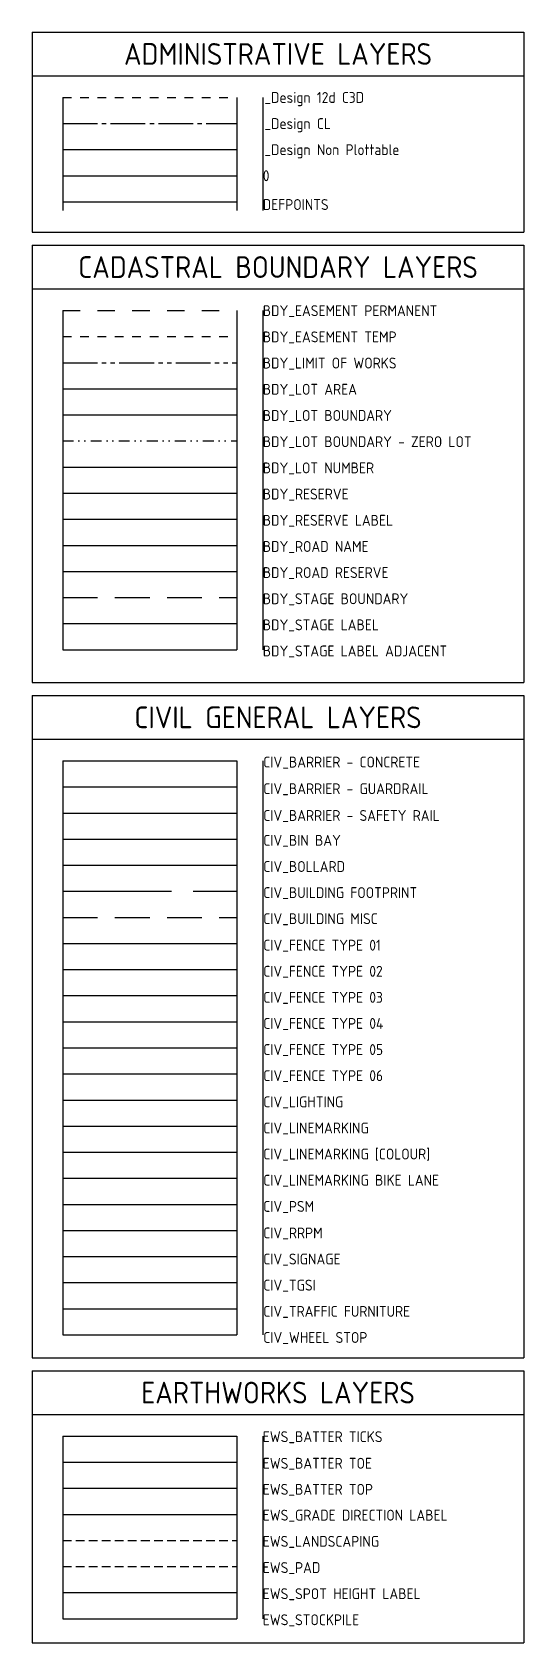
# Model space of a CAD drawing. Header units: metres. Extents: x 507649 to 509016, y 6966950 to 6967777.
# Drawn here: x 508261.4 to 508374.4, y 6967406.4 to 6967776.7 of the extents above; entities that cross this region are included whole.
import ezdxf

# ---------------------------------------------------------------- set-up
doc = ezdxf.new("R2010")
doc.units = ezdxf.units.M
for name, pattern in [('DASHED', [12, 8, -4]), ('ISO-CENTRE2', [11, 8, -1, 1, -1]), ('ISO-DASHED', [12, 8, -4]), ('ISO-DASHED3', [3, 2, -1]), ('ISO-DATUM', [30, 25, -5]), ('ISO-DIVIDE2', [6.25, 2.5, -1.25, 0, -1.25, 0, -1.25]), ('ISO-HIDDEN', [8, 4, -4]), ('ISO-HIDDEN2', [4, 2, -2]), ('ISO-PHANTOM2', [13, 8, -1, 1, -1, 1, -1])]:
    doc.linetypes.add(name, pattern=pattern)
doc.layers.get('DEFPOINTS').update_dxf_attribs({"color": 11})
for name, color, linetype, plot in [('_Design 12d C3D', 11, 'ISO-HIDDEN2', False), ('_Design CL', 45, 'ISO-CENTRE2', False), ('_Design Non Plottable', 45, 'Continuous', False)]:
    doc.layers.add(name, color=color, linetype=linetype, plot=plot)
for name, color, linetype in [('BDY_EASEMENT PERMANENT', 7, 'ISO-HIDDEN'), ('BDY_LIMIT OF WORKS', 5, 'ISO-PHANTOM2'), ('BDY_LOT AREA', 101, 'Continuous'), ('BDY_LOT BOUNDARY', 2, 'Continuous'), ('BDY_LOT BOUNDARY - ZERO LOT', 3, 'ISO-DIVIDE2'), ('BDY_LOT NUMBER', 2, 'Continuous'), ('BDY_RESERVE', 101, 'Continuous'), ('BDY_RESERVE LABEL', 101, 'Continuous'), ('BDY_ROAD NAME', 3, 'Continuous'), ('BDY_ROAD RESERVE', 3, 'Continuous'), ('BDY_STAGE BOUNDARY', 240, 'ISO-DASHED'), ('BDY_STAGE LABEL', 12, 'Continuous'), ('BDY_STAGE LABEL ADJACENT', 252, 'Continuous'), ('CIV_BARRIER - CONCRETE', 3, 'CIVIL-Barrier 1'), ('CIV_BARRIER - GUARDRAIL', 3, 'CIVIL-Barrier 2'), ('CIV_BARRIER - SAFETY RAIL', 2, 'CIVIL-Fence 6'), ('CIV_BIN BAY', 101, 'Continuous'), ('CIV_BOLLARD', 7, 'Continuous'), ('CIV_BUILDING FOOTPRINT', 7, 'ISO-DATUM'), ('CIV_BUILDING ROOF', 7, 'DASHED'), ('CIV_FENCE TYPE 01', 101, 'CIVIL-Fence 4'), ('CIV_FENCE TYPE 02', 101, 'CIVIL-Fence 5'), ('CIV_FENCE TYPE 03', 101, 'CIVIL-Fence 3'), ('CIV_FENCE TYPE 04', 101, 'CIVIL-Fence 1'), ('CIV_FENCE TYPE 05', 101, 'CIVIL-Fence 2'), ('CIV_FENCE TYPE 06', 101, 'CIVIL-Barrier 3'), ('CIV_LIGHTING', 101, 'Continuous'), ('CIV_LINEMARKING', 9, 'Continuous'), ('CIV_LINEMARKING BIKE LANE', 9, 'Continuous'), ('CIV_PSM', 2, 'Continuous'), ('CIV_RRPM', 1, 'Continuous'), ('CIV_SIGNAGE', 2, 'Continuous'), ('CIV_TGSI', 101, 'Continuous'), ('CIV_TRAFFIC FURNITURE', 101, 'Continuous'), ('CIV_WHEEL STOP', 1, 'Continuous'), ('EWS_BATTER TICKS', 30, 'EARTHWORKS_Batter Ticks 2'), ('EWS_BATTER TOE', 30, 'Continuous'), ('EWS_BATTER TOP', 30, 'EARTHWORKS_Batter Ticks 1'), ('EWS_GRADE DIRECTION LABEL', 30, 'Continuous'), ('EWS_LANDSCAPING', 92, 'ISO-DASHED3'), ('EWS_PAD', 30, 'ISO-DASHED3'), ('EWS_SPOT HEIGHT LABEL', 30, 'Continuous'), ('EWS_STOCKPILE', 35, 'Continuous'), ('XREF', 7, 'Continuous')]:
    doc.layers.add(name, color=color, linetype=linetype)
doc.layers.add('BDY_EASEMENT TEMP', color=1, linetype='ISO-HIDDEN2', transparency=0.2)
doc.layers.add('CIV_LINEMARKING [COLOUR]', color=7, linetype='Continuous', true_color=0xffdf00)
doc.styles.get("Standard").update_dxf_attribs({"font": 'isocp.shx'})
doc.linetypes.add('CIVIL-Barrier 1', pattern='A,7.5,[13,ISOCP.shx,S=1,R=0,X=0,Y=0],7.5', length=15)
doc.linetypes.add('CIVIL-Barrier 2', pattern='A,7.5,[14,ISOCP.shx,S=1,R=0,X=0,Y=0],7.5', length=15)
doc.linetypes.add('CIVIL-Barrier 3', pattern='A,13.5,[12,ISOCP.shx,S=1,R=90,X=0,Y=0],1.5', length=15)
doc.linetypes.add('CIVIL-Fence 1', pattern='A,12,[11,ISOCP.shx,S=1,R=0,X=0,Y=0],-3', length=15)
doc.linetypes.add('CIVIL-Fence 2', pattern='A,12,[12,ISOCP.shx,S=1,R=0,X=0,Y=0],-3', length=15)
doc.linetypes.add('CIVIL-Fence 3', pattern='A,12,-3.5,[17,ISOCP.shx,S=1,R=0,X=0,Y=0],-3.5', length=19)
doc.linetypes.add('CIVIL-Fence 4', pattern='A,12,-1.5,[15,ISOCP.shx,S=1,R=0,X=0,Y=0],-1.5', length=15)
doc.linetypes.add('CIVIL-Fence 5', pattern='A,12,-1.5,[16,ISOCP.shx,S=1,R=0,X=0,Y=0],-2.5', length=16)
doc.linetypes.add('CIVIL-Fence 6', pattern='A,12.94,-0.56,[18,ISOCP.shx,S=1,R=0,X=0,Y=0],-1.321725', length=14.821725)
doc.linetypes.add('EARTHWORKS_Batter Ticks 1', pattern='A,0.5,[9,ISOCP.shx,S=1,R=0,X=0,Y=0],3,[9,ISOCP.shx,S=0.5,R=0,X=0,Y=0],2.5', length=6)
doc.linetypes.add('EARTHWORKS_Batter Ticks 2', pattern='A,0.5,[21,ISOCP.shx,S=1,R=0,X=0,Y=0],3,[21,ISOCP.shx,S=0.5,R=0,X=0,Y=0],2.5', length=6)

# ---------------------------------------------------------------- blocks, each defined once
blk = doc.blocks.new('XD_DESIGN_1')
blk.add_lwpolyline([(508268.403, 6967743.749), (508308.403, 6967743.749)])
at = {"layer": '_Design 12d C3D'}
blk.add_lwpolyline([(508268.403, 6967761.749), (508308.403, 6967761.749)], dxfattribs=at)
at = {"layer": '_Design CL'}
blk.add_lwpolyline([(508268.403, 6967755.749), (508308.403, 6967755.749)], dxfattribs=at)
at = {"layer": '_Design Non Plottable', "linetype": 'Continuous'}
for p, q in [((508261.403, 6967776.749), (508261.403, 6967766.749)), ((508261.403, 6967776.749), (508374.403, 6967776.749)), ((508374.403, 6967776.749), (508374.403, 6967766.749)), ((508261.403, 6967766.749), (508374.403, 6967766.749)), ((508261.403, 6967727.743), (508261.403, 6967717.743)), ((508261.403, 6967727.743), (508374.403, 6967727.743)), ((508374.403, 6967727.743), (508374.403, 6967717.743)), ((508261.403, 6967717.743), (508374.403, 6967717.743)), ((508261.403, 6967624.194), (508261.403, 6967614.194)), ((508261.403, 6967624.194), (508374.403, 6967624.194)), ((508374.403, 6967624.194), (508374.403, 6967614.194)), ((508261.403, 6967614.194), (508374.403, 6967614.194)), ((508261.403, 6967471.903), (508374.403, 6967471.903)), ((508261.403, 6967468.903), (508261.403, 6967458.903)), ((508374.403, 6967468.903), (508374.403, 6967458.903)), ((508261.403, 6967458.903), (508374.403, 6967458.903))]:
    blk.add_line(p, q, dxfattribs=at)
at = {"layer": '_Design Non Plottable'}
for p, q in [((508261.403, 6967766.749), (508261.403, 6967730.743)), ((508374.403, 6967766.749), (508374.403, 6967730.743)), ((508268.403, 6967761.749), (508268.403, 6967735.743)), ((508308.403, 6967761.749), (508308.403, 6967735.743)), ((508314.403, 6967761.749), (508314.403, 6967735.743)), ((508261.403, 6967730.743), (508374.403, 6967730.743)), ((508261.403, 6967717.743), (508261.403, 6967627.194)), ((508374.403, 6967717.743), (508374.403, 6967627.194)), ((508268.403, 6967712.743), (508268.403, 6967634.743)), ((508308.403, 6967712.743), (508308.403, 6967634.743)), ((508314.403, 6967712.743), (508314.403, 6967634.743)), ((508261.403, 6967627.194), (508374.403, 6967627.194)), ((508261.403, 6967614.194), (508261.403, 6967471.903)), ((508374.403, 6967614.194), (508374.403, 6967471.903)), ((508268.403, 6967609.194), (508268.403, 6967477.194)), ((508308.403, 6967609.194), (508308.403, 6967477.194)), ((508314.403, 6967609.194), (508314.403, 6967477.194)), ((508261.403, 6967468.903), (508374.403, 6967468.903)), ((508261.403, 6967458.903), (508261.403, 6967406.374)), ((508374.403, 6967458.903), (508374.403, 6967406.374)), ((508268.403, 6967453.903), (508268.403, 6967411.903)), ((508308.403, 6967453.903), (508308.403, 6967411.903)), ((508314.403, 6967453.903), (508314.403, 6967411.903)), ((508261.403, 6967406.374), (508374.403, 6967406.374))]:
    blk.add_line(p, q, dxfattribs=at)
blk.add_lwpolyline([(508268.403, 6967749.749), (508308.403, 6967749.749)], dxfattribs=at)
at = {"layer": 'BDY_EASEMENT PERMANENT'}
blk.add_lwpolyline([(508268.403, 6967712.743), (508308.403, 6967712.743)], dxfattribs=at)
at = {"layer": 'BDY_EASEMENT TEMP'}
blk.add_lwpolyline([(508268.403, 6967706.743), (508308.403, 6967706.743)], dxfattribs=at)
at = {"layer": 'BDY_LIMIT OF WORKS'}
blk.add_lwpolyline([(508268.403, 6967700.743), (508308.403, 6967700.743)], dxfattribs=at)
at = {"layer": 'BDY_LOT AREA'}
blk.add_lwpolyline([(508268.403, 6967694.743), (508308.403, 6967694.743)], dxfattribs=at)
at = {"layer": 'BDY_LOT BOUNDARY'}
blk.add_lwpolyline([(508268.403, 6967688.743), (508308.403, 6967688.743)], dxfattribs=at)
at = {"layer": 'BDY_LOT BOUNDARY - ZERO LOT'}
blk.add_lwpolyline([(508268.403, 6967682.743), (508308.403, 6967682.743)], dxfattribs=at)
at = {"layer": 'BDY_LOT NUMBER'}
blk.add_lwpolyline([(508268.403, 6967676.743), (508308.403, 6967676.743)], dxfattribs=at)
at = {"layer": 'BDY_RESERVE'}
blk.add_lwpolyline([(508268.403, 6967670.743), (508308.403, 6967670.743)], dxfattribs=at)
at = {"layer": 'BDY_RESERVE LABEL'}
blk.add_lwpolyline([(508268.403, 6967664.743), (508308.403, 6967664.743)], dxfattribs=at)
at = {"layer": 'BDY_ROAD NAME'}
blk.add_lwpolyline([(508268.403, 6967658.743), (508308.403, 6967658.743)], dxfattribs=at)
at = {"layer": 'BDY_ROAD RESERVE'}
blk.add_lwpolyline([(508268.403, 6967652.743), (508308.403, 6967652.743)], dxfattribs=at)
at = {"layer": 'BDY_STAGE BOUNDARY'}
blk.add_lwpolyline([(508268.403, 6967646.743), (508308.403, 6967646.743)], dxfattribs=at)
at = {"layer": 'BDY_STAGE LABEL'}
blk.add_lwpolyline([(508268.403, 6967640.743), (508308.403, 6967640.743)], dxfattribs=at)
at = {"layer": 'BDY_STAGE LABEL ADJACENT'}
blk.add_lwpolyline([(508268.403, 6967634.743), (508308.403, 6967634.743)], dxfattribs=at)
at = {"layer": 'CIV_BARRIER - CONCRETE'}
blk.add_lwpolyline([(508268.403, 6967609.194), (508308.403, 6967609.194)], dxfattribs=at)
at = {"layer": 'CIV_BARRIER - GUARDRAIL'}
blk.add_lwpolyline([(508268.403, 6967603.194), (508308.403, 6967603.194)], dxfattribs=at)
at = {"layer": 'CIV_BARRIER - SAFETY RAIL'}
blk.add_lwpolyline([(508268.403, 6967597.194), (508308.403, 6967597.194)], dxfattribs=at)
at = {"layer": 'CIV_BIN BAY'}
blk.add_lwpolyline([(508268.403, 6967591.194), (508308.403, 6967591.194)], dxfattribs=at)
at = {"layer": 'CIV_BOLLARD'}
blk.add_lwpolyline([(508268.403, 6967585.194), (508308.403, 6967585.194)], dxfattribs=at)
at = {"layer": 'CIV_BUILDING FOOTPRINT'}
blk.add_lwpolyline([(508268.403, 6967579.194), (508308.403, 6967579.194)], dxfattribs=at)
at = {"layer": 'CIV_BUILDING ROOF'}
blk.add_lwpolyline([(508268.403, 6967573.194), (508308.403, 6967573.194)], dxfattribs=at)
at = {"layer": 'CIV_FENCE TYPE 01'}
blk.add_lwpolyline([(508268.403, 6967567.194), (508308.403, 6967567.194)], dxfattribs=at)
at = {"layer": 'CIV_FENCE TYPE 02'}
blk.add_lwpolyline([(508268.403, 6967561.194), (508308.403, 6967561.194)], dxfattribs=at)
at = {"layer": 'CIV_FENCE TYPE 03'}
blk.add_lwpolyline([(508268.403, 6967555.194), (508308.403, 6967555.194)], dxfattribs=at)
at = {"layer": 'CIV_FENCE TYPE 04'}
blk.add_lwpolyline([(508268.403, 6967549.194), (508308.403, 6967549.194)], dxfattribs=at)
at = {"layer": 'CIV_FENCE TYPE 05'}
blk.add_lwpolyline([(508268.403, 6967543.194), (508308.403, 6967543.194)], dxfattribs=at)
at = {"layer": 'CIV_FENCE TYPE 06'}
blk.add_lwpolyline([(508268.403, 6967537.194), (508308.403, 6967537.194)], dxfattribs=at)
at = {"layer": 'CIV_LIGHTING'}
blk.add_lwpolyline([(508268.403, 6967531.194), (508308.403, 6967531.194)], dxfattribs=at)
at = {"layer": 'CIV_LINEMARKING'}
blk.add_lwpolyline([(508268.403, 6967525.194), (508308.403, 6967525.194)], dxfattribs=at)
at = {"layer": 'CIV_LINEMARKING [COLOUR]'}
blk.add_lwpolyline([(508268.403, 6967519.194), (508308.403, 6967519.194)], dxfattribs=at)
at = {"layer": 'CIV_LINEMARKING BIKE LANE'}
blk.add_lwpolyline([(508268.403, 6967513.194), (508308.403, 6967513.194)], dxfattribs=at)
at = {"layer": 'CIV_PSM'}
blk.add_lwpolyline([(508268.403, 6967507.194), (508308.403, 6967507.194)], dxfattribs=at)
at = {"layer": 'CIV_RRPM'}
blk.add_lwpolyline([(508268.403, 6967501.194), (508308.403, 6967501.194)], dxfattribs=at)
at = {"layer": 'CIV_SIGNAGE'}
blk.add_lwpolyline([(508268.403, 6967495.194), (508308.403, 6967495.194)], dxfattribs=at)
at = {"layer": 'CIV_TGSI'}
blk.add_lwpolyline([(508268.403, 6967489.194), (508308.403, 6967489.194)], dxfattribs=at)
at = {"layer": 'CIV_TRAFFIC FURNITURE'}
blk.add_lwpolyline([(508268.403, 6967483.194), (508308.403, 6967483.194)], dxfattribs=at)
at = {"layer": 'CIV_WHEEL STOP'}
blk.add_lwpolyline([(508268.403, 6967477.194), (508308.403, 6967477.194)], dxfattribs=at)
at = {"layer": 'DEFPOINTS'}
blk.add_lwpolyline([(508268.403, 6967737.749), (508308.403, 6967737.749)], dxfattribs=at)
at = {"layer": 'EWS_BATTER TICKS'}
blk.add_lwpolyline([(508268.403, 6967453.903), (508308.403, 6967453.903)], dxfattribs=at)
at = {"layer": 'EWS_BATTER TOE'}
blk.add_lwpolyline([(508268.403, 6967447.903), (508308.403, 6967447.903)], dxfattribs=at)
at = {"layer": 'EWS_BATTER TOP'}
blk.add_lwpolyline([(508268.403, 6967441.903), (508308.403, 6967441.903)], dxfattribs=at)
at = {"layer": 'EWS_GRADE DIRECTION LABEL'}
blk.add_lwpolyline([(508268.403, 6967435.903), (508308.403, 6967435.903)], dxfattribs=at)
at = {"layer": 'EWS_LANDSCAPING'}
blk.add_lwpolyline([(508268.403, 6967429.903), (508308.403, 6967429.903)], dxfattribs=at)
at = {"layer": 'EWS_PAD'}
blk.add_lwpolyline([(508268.403, 6967423.903), (508308.403, 6967423.903)], dxfattribs=at)
at = {"layer": 'EWS_SPOT HEIGHT LABEL'}
blk.add_lwpolyline([(508268.403, 6967417.903), (508308.403, 6967417.903)], dxfattribs=at)
at = {"layer": 'EWS_STOCKPILE'}
blk.add_lwpolyline([(508268.403, 6967411.903), (508308.403, 6967411.903)], dxfattribs=at)
for s, p in [('_Design 12d C3D', (508314.778, 6967760.492)), ('_Design CL', (508314.778, 6967754.492)), ('_Design Non Plottable', (508314.778, 6967748.492)), ('0', (508314.405, 6967742.484)), ('DEFPOINTS', (508314.403, 6967735.871)), ('BDY_EASEMENT PERMANENT', (508314.403, 6967711.461)), ('BDY_EASEMENT TEMP', (508314.403, 6967705.436)), ('BDY_LIMIT OF WORKS', (508314.403, 6967699.411)), ('BDY_LOT AREA', (508314.403, 6967693.386)), ('BDY_LOT BOUNDARY', (508314.403, 6967687.361)), ('BDY_LOT BOUNDARY - ZERO LOT', (508314.403, 6967681.336)), ('BDY_LOT NUMBER', (508314.403, 6967675.311)), ('BDY_RESERVE', (508314.403, 6967669.286)), ('BDY_RESERVE LABEL', (508314.403, 6967663.261)), ('BDY_ROAD NAME', (508314.403, 6967657.236)), ('BDY_ROAD RESERVE', (508314.403, 6967651.236)), ('BDY_STAGE BOUNDARY', (508314.403, 6967645.211)), ('BDY_STAGE LABEL', (508314.403, 6967639.211)), ('BDY_STAGE LABEL ADJACENT', (508314.403, 6967633.211)), ('CIV_BARRIER - CONCRETE', (508314.52, 6967607.654)), ('CIV_BARRIER - GUARDRAIL', (508314.52, 6967601.529)), ('CIV_BARRIER - SAFETY RAIL', (508314.52, 6967595.371)), ('CIV_BIN BAY', (508314.52, 6967589.654)), ('CIV_BOLLARD', (508314.52, 6967583.636)), ('CIV_BUILDING FOOTPRINT', (508314.52, 6967577.636)), ('CIV_BUILDING MISC', (508314.52, 6967571.636)), ('CIV_FENCE TYPE 01', (508314.52, 6967565.547)), ('CIV_FENCE TYPE 02', (508314.52, 6967559.547)), ('CIV_FENCE TYPE 03', (508314.52, 6967553.546)), ('CIV_FENCE TYPE 04', (508314.52, 6967547.546)), ('CIV_FENCE TYPE 05', (508314.52, 6967541.546)), ('CIV_FENCE TYPE 06', (508314.52, 6967535.546)), ('CIV_LIGHTING', (508314.52, 6967529.517)), ('CIV_LINEMARKING', (508314.52, 6967523.511)), ('CIV_LINEMARKING [COLOUR]', (508314.52, 6967517.511)), ('CIV_LINEMARKING BIKE LANE', (508314.52, 6967511.498)), ('CIV_PSM', (508314.52, 6967505.471)), ('CIV_RRPM', (508314.52, 6967499.371)), ('CIV_SIGNAGE', (508314.52, 6967493.366)), ('CIV_TGSI', (508314.52, 6967487.366)), ('CIV_TRAFFIC FURNITURE', (508314.52, 6967481.339)), ('CIV_WHEEL STOP', (508314.52, 6967475.333)), ('EWS_BATTER TICKS', (508314.403, 6967452.513)), ('EWS_BATTER TOE', (508314.403, 6967446.407)), ('EWS_BATTER TOP', (508314.403, 6967440.407)), ('EWS_GRADE DIRECTION LABEL', (508314.403, 6967434.471)), ('EWS_LANDSCAPING', (508314.403, 6967428.446)), ('EWS_PAD', (508314.403, 6967422.421)), ('EWS_SPOT HEIGHT LABEL', (508314.403, 6967416.409)), ('EWS_STOCKPILE', (508314.403, 6967410.407))]:
    blk.add_text(s, height=2.5).set_placement(p)
at = {"layer": '_Design Non Plottable', "color": 4, "linetype": 'Continuous', "char_height": 5, "attachment_point": 2}
for s, insert in [('ADMINISTRATIVE LAYERS', (508317.903, 6967774.249)), ('CADASTRAL BOUNDARY LAYERS', (508317.903, 6967725.243)), ('CIVIL GENERAL LAYERS', (508317.903, 6967621.694)), ('EARTHWORKS LAYERS', (508317.903, 6967466.403))]:
    blk.add_mtext(s, dxfattribs=dict(at, insert=insert))

msp = doc.modelspace()

# ---------------------------------------------------------------- block references
at = {"layer": 'XREF'}
msp.add_blockref('XD_DESIGN_1', (0, 0), dxfattribs=at)

doc.saveas('drawing.dxf')
